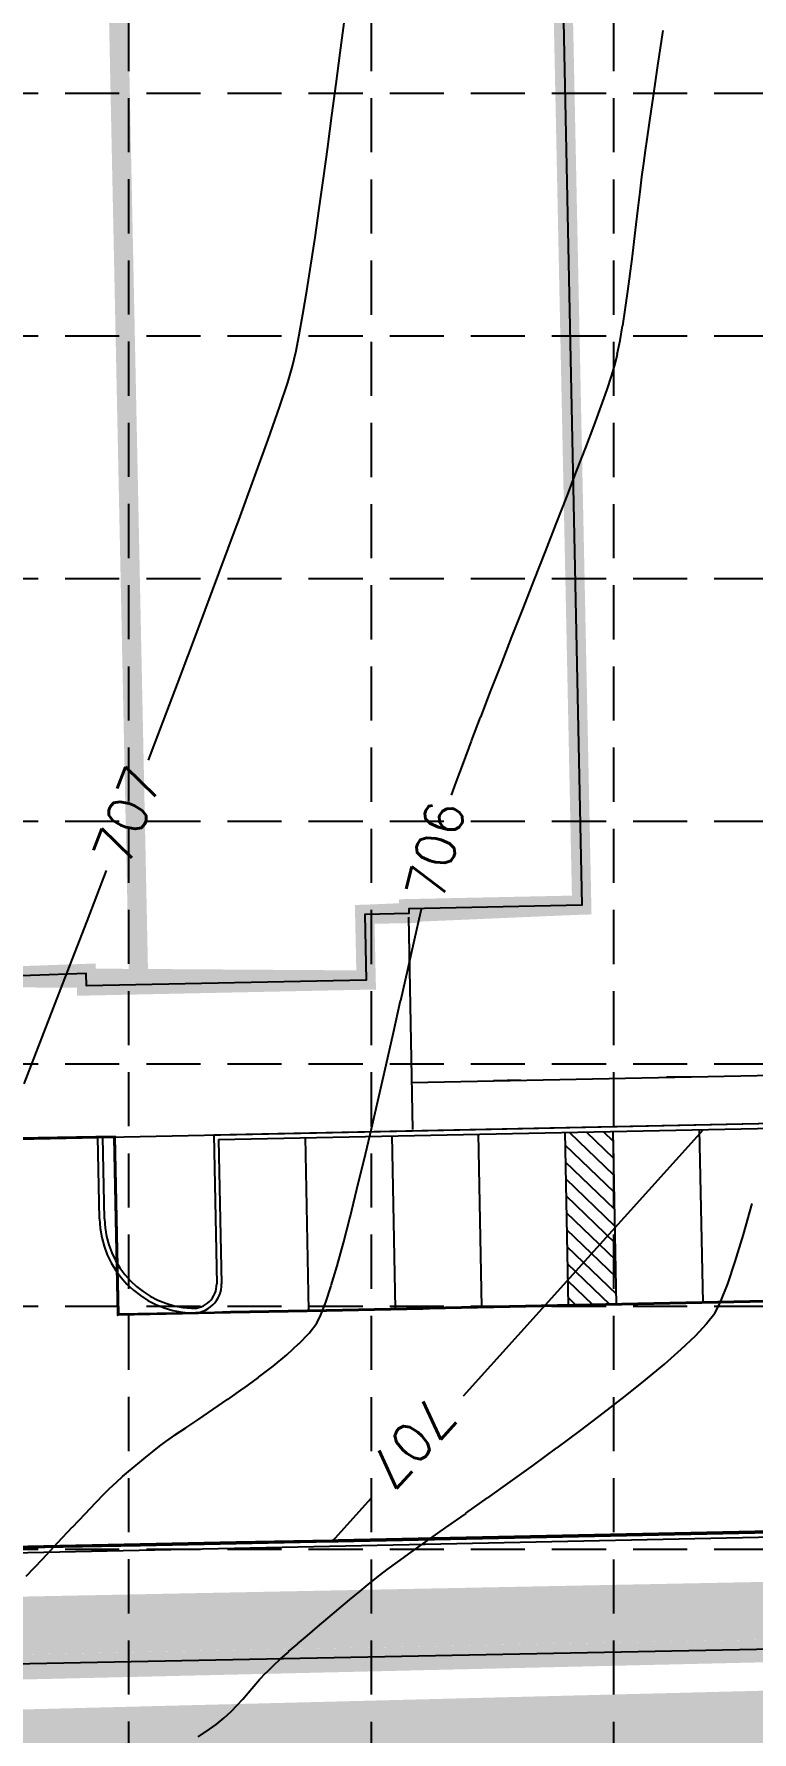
# Model space of a CAD drawing. Extents: x 5513 to 6525, y 3862 to 5479.
# Drawn here: x 6034.4 to 6109.1, y 4475 to 4651.5 of the extents above; entities that cross this region are included whole.
import ezdxf

# ---------------------------------------------------------------- set-up
doc = ezdxf.new("R2010")
doc.units = 0
doc.header["$LTSCALE"] = 50
doc.header["$MEASUREMENT"] = 0
for name, pattern in [('DAREA', [0.45, 0.35, -0.1]), ('DASH', [0.375, 0.25, -0.125]), ('HIDDEN', [0.375, 0.25, -0.125]), ('HIDDEN2', [0.1875, 0.125, -0.0625])]:
    doc.linetypes.add(name, pattern=pattern)
for name, color, linetype in [('C-BLDG-N', 1, 'Continuous'), ('C-DRNA-E', 11, 'DAREA'), ('C-PKNG-BACK-N', 7, 'Continuous'), ('C-PKNG-FACE-N', 4, 'Continuous'), ('C-PKNG-STRP-N', 7, 'Continuous'), ('C-TOPO-MINR-N', 7, 'Continuous'), ('C-WTRC-EDGE', 4, 'HIDDEN2'), ('CONT-MJR', 6, 'Continuous'), ('CONT-MNR', 14, 'Continuous'), ('GRID', 254, 'HIDDEN'), ('l-walk-n', 6, 'Continuous'), ('LIMITS OF DISTURBANCE', 1, 'DASH'), ('SILT FENCE', 200, 'Continuous'), ('v-prop-line', 3, 'Continuous')]:
    doc.layers.add(name, color=color, linetype=linetype)
for name, color, linetype, plot in [('C-TOPO-TINN--SUB-FACE', 6, 'Continuous', False), ('C-TOPO-TINN-CURB', 5, 'Continuous', False), ('C-TOPO-TINN-PVMT', 4, 'Continuous', False), ('C-TOPO-TINN-SUBG', 3, 'Continuous', False)]:
    doc.layers.add(name, color=color, linetype=linetype, plot=plot)
doc.styles.add('L100', font='simplex', dxfattribs={"height": 5})
doc.styles.add('L80', font='simplex', dxfattribs={"height": 4})

msp = doc.modelspace()

# ---------------------------------------------------------------- hatches: boundary and pattern name
at = {"layer": 'C-PKNG-STRP-N'}
h = msp.add_hatch(dxfattribs=at)
h.set_pattern_fill('ANSI31', scale=10, angle=271.1876, style=0)
h.set_pattern_definition([(316.187615, (26.9947, 0.5356), (0.86537397, 0.90201324), [])])
h.paths.add_polyline_path([(6089.94, 4519.34), (6094.94, 4519.44), (6094.58, 4537.39), (6089.58, 4537.29)])

# ---------------------------------------------------------------- linework, layer by layer
at = {"layer": 'C-BLDG-N', "color": 7}
msp.add_lwpolyline([(6137.62, 4757.6), (6137.75, 4751.27), (6151.42, 4751.55), (6152.3, 4708.9), (6138.64, 4708.61), (6138.77, 4702.28), (6088.45, 4701.24), (6091.35, 4560.94), (6073.36, 4560.56), (6073.37, 4560.06), (6068.78, 4559.97), (6068.93, 4553.14), (6039.85, 4552.53), (6039.82, 4553.83), (6028.19, 4553.41)], dxfattribs=at)
at = {"layer": 'C-DRNA-E', "color": 7, "const_width": 2, "flags": 128}
msp.add_lwpolyline([(5728.77, 4476.01), (6423.84, 4489.8), (6414.53, 5124.61), (6036.52, 5117.29), (6006.42, 5046.81), (5930.42, 4919.4)], dxfattribs=at)
at = {"layer": 'C-PKNG-BACK-N', "color": 7}
for p, q in [((6053.08, 4537.06), (6122.07, 4538.49)), ((6041.71, 4528.32), (6041.54, 4536.82)), ((6053.08, 4537.06), (6053.39, 4521.57)), ((5967.63, 4492.27), (6126.03, 4495.56))]:
    msp.add_line(p, q, dxfattribs=at)
for centre, radius, start, end in [((6051.21, 4528.52), 9.5, 181.1876, 267.3719), ((6050.89, 4521.52), 2.5, 267.3719, 1.1366)]:
    msp.add_arc(centre, radius, start, end, dxfattribs=at)
at = {"layer": 'C-PKNG-FACE-N', "color": 7}
for p, q in [((6053.59, 4536.57), (6121.58, 4537.97)), ((6041.21, 4528.31), (6041.04, 4536.81)), ((6053.59, 4536.57), (6053.89, 4521.58)), ((5967.62, 4492.77), (6126.02, 4496.06))]:
    msp.add_line(p, q, dxfattribs=at)
for centre, radius, start, end in [((6051.21, 4528.52), 10, 181.1876, 267.3719), ((6050.89, 4521.52), 3, 267.3719, 1.1366)]:
    msp.add_arc(centre, radius, start, end, dxfattribs=at)
at = {"layer": 'C-PKNG-STRP-N', "color": 7}
for p, q in [((6062.59, 4536.8), (6062.94, 4518.81)), ((6071.59, 4536.98), (6071.94, 4518.99)), ((6080.58, 4537.16), (6080.94, 4519.17)), ((6089.58, 4537.34), (6089.94, 4519.34)), ((6094.58, 4537.44), (6094.94, 4519.44)), ((6103.58, 4537.62), (6103.94, 4519.62)), ((6089.94, 4519.34), (6094.94, 4519.44))]:
    msp.add_line(p, q, dxfattribs=at)
at = {"layer": 'C-TOPO-MINR-N', "color": 7, "elevation": 707}
for points in [[(6079.06, 4509.93), (6104.02, 4537.61)], [(6065.41, 4494.8), (6069.49, 4499.33)]]:
    msp.add_lwpolyline(points, dxfattribs=at)
at = {"layer": 'C-TOPO-TINN--SUB-FACE', "color": 7}
for points in [[(6115.52, 4519.9, 706.89), (6105.52, 4519.69, 707.04), (6095.52, 4519.48, 707.19), (6085.52, 4519.27, 707.34), (6075.53, 4519.07, 707.49), (6074.8, 4519.05, 707.5), (6064.81, 4518.84, 707.62), (6054.81, 4518.64, 707.75), (6053.15, 4518.6, 707.77), (6043.2, 4518.4, 707.87), (6042.99, 4528.39, 708.37), (6042.82, 4536.89, 708.8), (6032.82, 4536.69, 708.8)], [(6116.02, 4495.9, 706.74), (6106.02, 4495.69, 706.89), (6096.02, 4495.49, 707.04), (6086.02, 4495.28, 707.19), (6076.02, 4495.07, 707.34), (6066.03, 4494.86, 707.49), (6065.41, 4494.85, 707.5), (6055.41, 4494.65, 707.6), (6045.41, 4494.45, 707.7), (6035.42, 4494.25, 707.8), (6025.42, 4494.05, 707.9)]]:
    msp.add_polyline3d(points, dxfattribs=at)
at = {"layer": 'C-TOPO-TINN-CURB', "color": 7}
for points in [[(6115.52, 4519.9, 706.89), (6105.52, 4519.69, 707.04), (6095.52, 4519.48, 707.19), (6085.52, 4519.27, 707.34), (6075.53, 4519.07, 707.49), (6074.8, 4519.05, 707.5), (6064.81, 4518.84, 707.62), (6054.81, 4518.64, 707.75), (6053.15, 4518.6, 707.77), (6043.2, 4518.4, 707.87), (6042.99, 4528.39, 708.37), (6042.82, 4536.89, 708.8), (6032.82, 4536.69, 708.8)], [(6116.02, 4495.8, 706.74), (6106.02, 4495.59, 706.89), (6096.02, 4495.39, 707.04), (6086.02, 4495.18, 707.19), (6076.03, 4494.97, 707.34), (6066.03, 4494.76, 707.49), (6065.41, 4494.75, 707.5), (6055.41, 4494.55, 707.6), (6045.42, 4494.35, 707.7), (6035.42, 4494.15, 707.8), (6025.42, 4493.95, 707.9)]]:
    msp.add_polyline3d(points, dxfattribs=at)
at = {"layer": 'C-TOPO-TINN-PVMT', "color": 7}
for points in [[(6115.52, 4519.85, 706.39), (6105.52, 4519.64, 706.54), (6095.52, 4519.43, 706.69), (6085.53, 4519.22, 706.84), (6075.53, 4519.02, 706.99), (6074.81, 4519, 707), (6064.81, 4518.79, 707.12), (6054.81, 4518.59, 707.25), (6053.15, 4518.55, 707.27), (6043.15, 4518.35, 707.37), (6042.95, 4528.34, 707.87), (6042.77, 4536.84, 708.3), (6032.77, 4536.63, 708.3)], [(6116.02, 4495.85, 706.24), (6106.02, 4495.64, 706.39), (6096.02, 4495.44, 706.54), (6086.02, 4495.23, 706.69), (6076.03, 4495.02, 706.84), (6066.03, 4494.81, 706.99), (6065.41, 4494.8, 707), (6055.41, 4494.6, 707.1), (6045.42, 4494.4, 707.2), (6035.42, 4494.2, 707.3), (6025.42, 4494, 707.4)]]:
    msp.add_polyline3d(points, dxfattribs=at)
at = {"layer": 'C-TOPO-TINN-SUBG', "color": 7, "elevation": 708.5}
msp.add_lwpolyline([(6137.62, 4757.6), (6137.75, 4751.27), (6151.42, 4751.55), (6152.3, 4708.9), (6138.64, 4708.61), (6138.77, 4702.28), (6088.45, 4701.24), (6091.35, 4560.94), (6073.36, 4560.56), (6073.37, 4560.06), (6068.78, 4559.97), (6068.93, 4553.14), (6039.85, 4552.53), (6039.82, 4553.83), (6028.19, 4553.41)], dxfattribs=at)
at = {"layer": 'C-TOPO-TINN-SUBG', "color": 7}
for points in [[(6115.52, 4519.8, 705.89), (6105.52, 4519.59, 706.04), (6095.53, 4519.38, 706.19), (6085.53, 4519.17, 706.34), (6075.53, 4518.97, 706.49), (6074.81, 4518.95, 706.5), (6064.81, 4518.74, 706.62), (6054.81, 4518.54, 706.75), (6053.15, 4518.5, 706.77), (6043.15, 4518.3, 706.87), (6043.1, 4518.29, 706.87), (6042.9, 4528.29, 707.37), (6042.72, 4536.79, 707.8), (6032.72, 4536.58, 707.8)], [(6116.01, 4495.95, 705.74), (6106.02, 4495.74, 705.89), (6096.02, 4495.54, 706.04), (6086.02, 4495.33, 706.19), (6076.02, 4495.12, 706.34), (6066.02, 4494.91, 706.49), (6065.41, 4494.9, 706.5), (6055.41, 4494.7, 706.6), (6045.41, 4494.5, 706.7), (6035.42, 4494.3, 706.8), (6025.42, 4494.1, 706.9)]]:
    msp.add_polyline3d(points, dxfattribs=at)
at = {"layer": 'C-WTRC-EDGE', "color": 7, "const_width": 2}
for points in [[(6037.47, 4928.9), (6045.27, 4552.65)], [(6028.19, 4553.41), (6039.82, 4553.83), (6039.85, 4552.53), (6068.93, 4553.14), (6068.78, 4559.97), (6073.37, 4560.06), (6073.36, 4560.56), (6091.35, 4560.94), (6088.45, 4701.24), (6138.77, 4702.28), (6138.64, 4708.61), (6152.3, 4708.9), (6151.42, 4751.55), (6137.75, 4751.27), (6137.62, 4757.6)]]:
    msp.add_lwpolyline(points, dxfattribs=at)
msp.add_lwpolyline([(6151.93, 4738.42), (6211.45, 4739.29), (6215.17, 4485.66), (5959.87, 4479.74), (6008.04, 4559.21), (6026.03, 4559.58), (6028.19, 4553.41), (6068.93, 4553.14), (6068.78, 4559.97), (6091.35, 4560.94), (6088.45, 4701.24), (6138.77, 4702.28), (6138.64, 4708.61), (6152.3, 4708.9)], close=True, dxfattribs=at)
at = {"layer": 'CONT-MJR', "color": 42, "elevation": 705}
for points in [[(6108.17, 4526.7), (6109.07, 4529.91)], [(6103.17, 4516.17), (6104.35, 4517.44)], [(6093.58, 4508.12), (6095.86, 4509.88)], [(6088.78, 4504.52), (6091.21, 4506.32)], [(6083.92, 4500.99), (6086.34, 4502.73)], [(6073.62, 4493.69), (6075.31, 4494.88)], [(6068.3, 4489.61), (6069.36, 4490.48)], [(6069.36, 4490.48), (6070.36, 4491.3)], [(6070.36, 4491.3), (6071.11, 4491.87)], [(6066.09, 4487.79), (6067.21, 4488.71)], [(6064.98, 4486.85), (6066.09, 4487.79)], [(6062.82, 4485.02), (6063.88, 4485.93)], [(6059.28, 4481.9), (6060.02, 4482.58)], [(6057.84, 4480.43), (6058.51, 4481.15)], [(6054.88, 4477.11), (6055.51, 4477.76)]]:
    msp.add_lwpolyline(points, dxfattribs=at)
at = {"layer": 'CONT-MJR', "color": 42, "extrusion": (0.957111, -0.289722, 0), "elevation": 4534.71}
msp.add_lwpolyline([(6099.3, 705), (6102.22, 705)], dxfattribs=at)
at = {"layer": 'CONT-MJR', "color": 42, "extrusion": (0.947724, -0.31909, 0), "elevation": 4344.53}
msp.add_lwpolyline([(6233.72, 705), (6236.19, 705)], dxfattribs=at)
at = {"layer": 'CONT-MJR', "color": 42, "extrusion": (0.92999, -0.367586, 0), "elevation": 4016.95}
msp.add_lwpolyline([(6447.73, 705), (6449.68, 705)], dxfattribs=at)
at = {"layer": 'CONT-MJR', "color": 42, "extrusion": (0.794255, -0.607585, 0), "elevation": 2103.68}
msp.add_lwpolyline([(7296.9, 705), (7298.28, 705)], dxfattribs=at)
at = {"layer": 'CONT-MJR', "color": 42, "extrusion": (0.887479, -0.460848, 0), "elevation": 3335.87}
msp.add_lwpolyline([(6823.66, 705), (6825.03, 705)], dxfattribs=at)
at = {"layer": 'CONT-MJR', "color": 42, "extrusion": (0.690203, -0.723616, 0), "elevation": 944.45}
msp.add_lwpolyline([(7531.38, 705), (7533.43, 705)], dxfattribs=at)
at = {"layer": 'CONT-MJR', "color": 42, "extrusion": (0.640784, -0.767721, 0), "elevation": 443.85}
msp.add_lwpolyline([(7572.52, 705), (7575.07, 705)], dxfattribs=at)
at = {"layer": 'CONT-MJR', "color": 42, "extrusion": (0.661589, -0.749867, 0), "elevation": 651.34}
msp.add_lwpolyline([(7560.05, 705), (7562.37, 705)], dxfattribs=at)
at = {"layer": 'CONT-MJR', "color": 42, "extrusion": (0.625109, -0.780537, 0), "elevation": 290.45}
msp.add_lwpolyline([(7577.21, 705), (7579.95, 705)], dxfattribs=at)
at = {"layer": 'CONT-MJR', "color": 42, "extrusion": (0.603431, -0.797415, 0), "elevation": 82.21}
msp.add_lwpolyline([(7576.48, 705), (7579.45, 705)], dxfattribs=at)
at = {"layer": 'CONT-MJR', "color": 42, "extrusion": (0.589752, -0.807585, 0), "elevation": -46.91}
msp.add_lwpolyline([(7570.73, 705), (7573.75, 705)], dxfattribs=at)
at = {"layer": 'CONT-MJR', "color": 42, "extrusion": (0.581267, -0.813713, 0), "elevation": -126.13}
msp.add_lwpolyline([(7563.95, 705), (7566.84, 705)], dxfattribs=at)
at = {"layer": 'CONT-MJR', "color": 42, "extrusion": (0.578632, -0.815589, 0), "elevation": -150.6}
msp.add_lwpolyline([(7560.74, 705), (7563.5, 705)], dxfattribs=at)
at = {"layer": 'CONT-MJR', "color": 42, "extrusion": (0.57708, -0.816687, 0), "elevation": -164.97}
msp.add_lwpolyline([(7557.87, 705), (7560.44, 705)], dxfattribs=at)
at = {"layer": 'CONT-MJR', "color": 42, "extrusion": (-0.576781, 0.816899, 0), "elevation": 167.74}
msp.add_lwpolyline([(-7555.47, 705), (-7557.81, 705)], dxfattribs=at)
at = {"layer": 'CONT-MJR', "color": 42, "extrusion": (0.590681, -0.806905, 0), "elevation": -38.43}
msp.add_lwpolyline([(7552.08, 705), (7553.44, 705)], dxfattribs=at)
at = {"layer": 'CONT-MJR', "color": 42, "extrusion": (0.582043, -0.813158, 0), "elevation": -118.97}
msp.add_lwpolyline([(7552.6, 705), (7554.34, 705)], dxfattribs=at)
at = {"layer": 'CONT-MJR', "color": 42, "extrusion": (0.636157, -0.77156, 0), "elevation": 396.39}
msp.add_lwpolyline([(7536.74, 705), (7538.16, 705)], dxfattribs=at)
at = {"layer": 'CONT-MJR', "color": 42, "extrusion": (0.644026, -0.765003, 0), "elevation": 473.55}
msp.add_lwpolyline([(7527.94, 705), (7529.38, 705)], dxfattribs=at)
at = {"layer": 'CONT-MJR', "color": 42, "extrusion": (0.652235, -0.758016, 0), "elevation": 554.66}
msp.add_lwpolyline([(7519.67, 705), (7521.01, 705)], dxfattribs=at)
at = {"layer": 'CONT-MJR', "color": 42, "extrusion": (0.665621, -0.74629, 0), "elevation": 688.38}
msp.add_lwpolyline([(7506.23, 705), (7507.37, 705)], dxfattribs=at)
at = {"layer": 'CONT-MJR', "color": 42, "extrusion": (-0.658008, 0.753011, 0), "elevation": -612.1}
msp.add_lwpolyline([(-7513.97, 705), (-7515.22, 705)], dxfattribs=at)
at = {"layer": 'CONT-MJR', "color": 42, "extrusion": (0.699722, -0.714415, 0), "elevation": 1037.88}
msp.add_lwpolyline([(7463.85, 705), (7464.93, 705)], dxfattribs=at)
at = {"layer": 'CONT-MJR', "color": 42, "extrusion": (0.761896, -0.6477, 0), "elevation": 1713.46}
msp.add_lwpolyline([(7335.48, 705), (7336.36, 705)], dxfattribs=at)
at = {"layer": 'CONT-MJR', "color": 42, "extrusion": (0.751268, -0.659997, 0), "elevation": 1593.99}
msp.add_lwpolyline([(7363.24, 705), (7364.16, 705)], dxfattribs=at)
at = {"layer": 'CONT-MJR', "color": 42, "extrusion": (0.744116, -0.668051, 0), "elevation": 1514.63}
msp.add_lwpolyline([(7377.36, 705), (7378.23, 705)], dxfattribs=at)
at = {"layer": 'CONT-MJR', "color": 42, "extrusion": (0.75973, -0.650239, 0), "elevation": 1688.96}
msp.add_lwpolyline([(7340.29, 705), (7341.15, 705)], dxfattribs=at)
at = {"layer": 'CONT-MJR', "color": 42, "extrusion": (0.632434, -0.774615, 0), "elevation": 361.33}
msp.add_lwpolyline([(7519.63, 705), (7520.7, 705)], dxfattribs=at)
at = {"layer": 'CONT-MJR', "color": 42, "extrusion": (-0.677356, 0.735655, 0), "elevation": -807.7}
msp.add_lwpolyline([(-7485.93, 705), (-7486.9, 705)], dxfattribs=at)
at = {"layer": 'CONT-MJR', "color": 42, "extrusion": (0.557785, -0.829985, 0), "elevation": -338.34}
msp.add_lwpolyline([(7518.41, 705), (7519.84, 705)], dxfattribs=at)
at = {"layer": 'CONT-MJR', "color": 42, "extrusion": (0.580457, -0.814291, 0), "elevation": -130.88}
msp.add_lwpolyline([(7526.31, 705), (7527.17, 705)], dxfattribs=at)
at = {"layer": 'CONT-MNR', "color": 42, "extrusion": (0.991776, -0.127983, 0), "elevation": 5421.28}
msp.add_lwpolyline([(5387.64, 707), (5390.81, 707)], dxfattribs=at)
at = {"layer": 'CONT-MNR', "color": 42}
for points, elevation in [([(6099.28, 4648.19), (6099.81, 4651.83)], 706), ([(6065.8, 4646.28), (6066.22, 4649.51)], 707), ([(6098.82, 4645.04), (6099.28, 4648.19)], 706), ([(6065.37, 4643.01), (6065.8, 4646.28)], 707), ([(6064.49, 4636.5), (6064.93, 4639.73)], 707), ([(6064.05, 4633.35), (6064.49, 4636.5)], 707), ([(6097.42, 4635.06), (6097.62, 4636.62)], 706), ([(6063.61, 4630.32), (6064.05, 4633.35)], 707), ([(6097.02, 4631.67), (6097.23, 4633.4)], 706), ([(6096.59, 4628.09), (6096.81, 4629.89)], 706), ([(6096.36, 4626.29), (6096.59, 4628.09)], 706), ([(6061.97, 4620.21), (6062.36, 4622.35)], 707), ([(6095.05, 4618.2), (6095.34, 4619.61)], 706), ([(6061.27, 4616.94), (6061.61, 4618.39)], 707), ([(6060.77, 4615.26), (6061.27, 4616.94)], 707), ([(6093.99, 4614.52), (6094.46, 4615.91)], 706), ([(6059.91, 4612.69), (6060.77, 4615.26)], 707), ([(6093.38, 4612.8), (6093.99, 4614.52)], 706), ([(6090.82, 4606.03), (6091.78, 4608.51)], 706), ([(6089.8, 4603.37), (6090.82, 4606.03)], 706), ([(6088.71, 4600.57), (6089.8, 4603.37)], 706), ([(6087.57, 4597.68), (6088.71, 4600.57)], 706), ([(6082.96, 4585.92), (6084.09, 4588.81)], 706), ([(6081.87, 4583.12), (6082.96, 4585.92)], 706), ([(6047, 4577.84), (6049.31, 4583.94)], 707), ([(6079.89, 4577.99), (6080.84, 4580.47)], 706), ([(6046.3, 4576), (6047, 4577.84)], 707), ([(6078.3, 4573.71), (6079.04, 4575.72)], 706), ([(6077.82, 4572.35), (6078.3, 4573.71)], 706), ([(6039.9, 4559.27), (6041.91, 4564.52)], 707), ([(6037.6, 4553.32), (6039.9, 4559.27)], 707), ([(6072.52, 4551), (6073.25, 4554.23)], 706), ([(6070.24, 4540.99), (6071.01, 4544.34)], 706), ([(6069.47, 4537.68), (6070.24, 4540.99)], 706), ([(6065.9, 4523.45), (6066.56, 4525.84)], 706), ([(6064.73, 4519.66), (6065.29, 4521.37)], 706), ([(6063.79, 4517.49), (6064.23, 4518.35)], 706), ([(6060.69, 4514.2), (6061.94, 4515.35)], 706), ([(6054.55, 4509.56), (6056.15, 4510.69)], 706), ([(6051.52, 4507.5), (6052.99, 4508.49)], 706), ([(6050.17, 4506.61), (6051.52, 4507.5)], 706), ([(6046.02, 4503.55), (6046.7, 4504.1)], 706), ([(6042.24, 4500.3), (6042.95, 4500.95)], 706), ([(6042.95, 4500.95), (6043.6, 4501.53)], 706), ([(6043.6, 4501.53), (6044.21, 4502.05)], 706), ([(6041.68, 4499.74), (6042.24, 4500.3)], 706), ([(6036.88, 4494.68), (6038.37, 4496.27)], 706), ([(6035.26, 4492.96), (6036.88, 4494.68)], 706)]:
    msp.add_lwpolyline(points, dxfattribs=dict(at, elevation=elevation))
at = {"layer": 'CONT-MNR', "color": 42, "extrusion": (0.989551, -0.144184, 0), "elevation": 5365.35}
msp.add_lwpolyline([(5473.26, 706), (5475.86, 706)], dxfattribs=at)
at = {"layer": 'CONT-MNR', "color": 42, "extrusion": (0.991164, -0.132645, 0), "elevation": 5395.9}
msp.add_lwpolyline([(5403.22, 707), (5406.52, 707)], dxfattribs=at)
at = {"layer": 'CONT-MNR', "color": 42, "extrusion": (0.989502, -0.144517, 0), "elevation": 5363.51}
msp.add_lwpolyline([(5473.13, 706), (5475.07, 706)], dxfattribs=at)
at = {"layer": 'CONT-MNR', "color": 42, "extrusion": (0.989312, -0.145815, 0), "elevation": 5356.32}
msp.add_lwpolyline([(5478.95, 706), (5480.16, 706)], dxfattribs=at)
at = {"layer": 'CONT-MNR', "color": 42, "extrusion": (0.990145, -0.140043, 0), "elevation": 5388.18}
msp.add_lwpolyline([(5446.31, 706), (5447.62, 706)], dxfattribs=at)
at = {"layer": 'CONT-MNR', "color": 42, "extrusion": (0.991639, -0.129044, 0), "elevation": 5448.3}
msp.add_lwpolyline([(5384.72, 706), (5386.17, 706)], dxfattribs=at)
at = {"layer": 'CONT-MNR', "color": 42, "extrusion": (0.992916, -0.118816, 0), "elevation": 5503.51}
msp.add_lwpolyline([(5325.03, 706), (5326.7, 706)], dxfattribs=at)
at = {"layer": 'CONT-MNR', "color": 42, "extrusion": (0.992937, -0.11864, 0), "elevation": 5504.45}
msp.add_lwpolyline([(5320.52, 706), (5322.31, 706)], dxfattribs=at)
at = {"layer": 'CONT-MNR', "color": 42, "extrusion": (0.988981, -0.148045, 0), "elevation": 5311.3}
msp.add_lwpolyline([(5474.08, 707), (5476.98, 707)], dxfattribs=at)
at = {"layer": 'CONT-MNR', "color": 42, "extrusion": (0.987918, -0.154976, 0), "elevation": 5272.79}
msp.add_lwpolyline([(5508.48, 707), (5511.18, 707)], dxfattribs=at)
at = {"layer": 'CONT-MNR', "color": 42, "extrusion": (0.991034, -0.133612, 0), "elevation": 5423.57}
msp.add_lwpolyline([(5397.57, 706), (5399.35, 706)], dxfattribs=at)
at = {"layer": 'CONT-MNR', "color": 42, "extrusion": (0.98642, -0.164242, 0), "elevation": 5220.85}
msp.add_lwpolyline([(5555.27, 707), (5557.73, 707)], dxfattribs=at)
at = {"layer": 'CONT-MNR', "color": 42, "extrusion": (0.989673, -0.14334, 0), "elevation": 5370.29}
msp.add_lwpolyline([(5448.84, 706), (5450.58, 706)], dxfattribs=at)
at = {"layer": 'CONT-MNR', "color": 42, "extrusion": (0.987707, -0.15632, 0), "elevation": 5298.3}
msp.add_lwpolyline([(5517.21, 706), (5518.87, 706)], dxfattribs=at)
at = {"layer": 'CONT-MNR', "color": 42, "extrusion": (0.984817, -0.173597, 0), "elevation": 5200.84}
msp.add_lwpolyline([(5607.61, 706), (5609.17, 706)], dxfattribs=at)
at = {"layer": 'CONT-MNR', "color": 42, "extrusion": (0.980581, -0.196116, 0), "elevation": 5038.16}
msp.add_lwpolyline([(5717.48, 707), (5719.34, 707)], dxfattribs=at)
at = {"layer": 'CONT-MNR', "color": 42, "extrusion": (0.97342, -0.229025, 0), "elevation": 4875.37}
msp.add_lwpolyline([(5890.07, 706), (5891.37, 706)], dxfattribs=at)
at = {"layer": 'CONT-MNR', "color": 42, "extrusion": (0.959348, -0.282226, 0), "elevation": 4543.97}
msp.add_lwpolyline([(6148.28, 706), (6149.35, 706)], dxfattribs=at)
at = {"layer": 'CONT-MNR', "color": 42, "extrusion": (0.943364, -0.331761, 0), "elevation": 4186.39}
msp.add_lwpolyline([(6358.31, 707), (6361.88, 707)], dxfattribs=at)
at = {"layer": 'CONT-MNR', "color": 42, "extrusion": (0.938258, -0.345937, 0), "elevation": 4121.42}
msp.add_lwpolyline([(6433.77, 706), (6435.92, 706)], dxfattribs=at)
at = {"layer": 'CONT-MNR', "color": 42, "extrusion": (0.935639, -0.352959, 0), "elevation": 4073.09}
msp.add_lwpolyline([(6462.05, 706), (6464.47, 706)], dxfattribs=at)
at = {"layer": 'CONT-MNR', "color": 42, "extrusion": (0.940588, -0.339551, 0), "elevation": 4133.66}
msp.add_lwpolyline([(6388.39, 707), (6392.72, 707)], dxfattribs=at)
at = {"layer": 'CONT-MNR', "color": 42, "extrusion": (0.938757, -0.344579, 0), "elevation": 4099.42}
msp.add_lwpolyline([(6405.44, 707), (6410.41, 707)], dxfattribs=at)
at = {"layer": 'CONT-MNR', "color": 42, "extrusion": (0.937453, -0.348113, 0), "elevation": 4075.26}
msp.add_lwpolyline([(6415.32, 707), (6420.84, 707)], dxfattribs=at)
at = {"layer": 'CONT-MNR', "color": 42, "extrusion": (0.930772, -0.3656, 0), "elevation": 3985.23}
msp.add_lwpolyline([(6501.83, 706), (6505, 706)], dxfattribs=at)
at = {"layer": 'CONT-MNR', "color": 42, "extrusion": (0.936468, -0.350753, 0), "elevation": 4057.17}
msp.add_lwpolyline([(6420.81, 707), (6426.77, 707)], dxfattribs=at)
at = {"layer": 'CONT-MNR', "color": 42, "extrusion": (0.930682, -0.365828, 0), "elevation": 3983.64}
msp.add_lwpolyline([(6499.62, 706), (6502.81, 706)], dxfattribs=at)
at = {"layer": 'CONT-MNR', "color": 42, "extrusion": (0.930814, -0.365494, 0), "elevation": 3985.97}
msp.add_lwpolyline([(6495.02, 706), (6498.19, 706)], dxfattribs=at)
at = {"layer": 'CONT-MNR', "color": 42, "extrusion": (0.935691, -0.352819, 0), "elevation": 4042.98}
msp.add_lwpolyline([(6423.46, 707), (6429.76, 707)], dxfattribs=at)
at = {"layer": 'CONT-MNR', "color": 42, "extrusion": (0.932732, -0.36057, 0), "elevation": 4020.22}
msp.add_lwpolyline([(6464.92, 706), (6467.77, 706)], dxfattribs=at)
at = {"layer": 'CONT-MNR', "color": 42, "extrusion": (0.935966, -0.35209, 0), "elevation": 4078.71}
msp.add_lwpolyline([(6423.09, 706), (6425.51, 706)], dxfattribs=at)
at = {"layer": 'CONT-MNR', "color": 42, "extrusion": (0.974544, -0.224198, 0), "elevation": 4897.59}
msp.add_lwpolyline([(5803.08, 706), (5806.07, 706)], dxfattribs=at)
at = {"layer": 'CONT-MNR', "color": 42, "extrusion": (0.973726, -0.227721, 0), "elevation": 4876.57}
msp.add_lwpolyline([(5823.74, 706), (5824.17, 706)], dxfattribs=at)
at = {"layer": 'CONT-MNR', "color": 42, "extrusion": (0.975023, -0.222106, 0), "elevation": 4910.04}
msp.add_lwpolyline([(5789.38, 706), (5792.55, 706)], dxfattribs=at)
at = {"layer": 'CONT-MNR', "color": 42, "extrusion": (0.932822, -0.360338, 0), "elevation": 3991.28}
msp.add_lwpolyline([(6416.93, 707), (6423.01, 707)], dxfattribs=at)
at = {"layer": 'CONT-MNR', "color": 42, "extrusion": (0.975253, -0.221092, 0), "elevation": 4916.05}
msp.add_lwpolyline([(5777.57, 706), (5780.97, 706)], dxfattribs=at)
at = {"layer": 'CONT-MNR', "color": 42, "extrusion": (0.932414, -0.361391, 0), "elevation": 3984.03}
msp.add_lwpolyline([(6415.75, 707), (6421.43, 707)], dxfattribs=at)
at = {"layer": 'CONT-MNR', "color": 42, "extrusion": (0.975064, -0.221926, 0), "elevation": 4911.11}
msp.add_lwpolyline([(5778.33, 706), (5781.77, 706)], dxfattribs=at)
at = {"layer": 'CONT-MNR', "color": 42, "extrusion": (0.973194, -0.229986, 0), "elevation": 4863.17}
msp.add_lwpolyline([(5808.64, 706), (5811.94, 706)], dxfattribs=at)
at = {"layer": 'CONT-MNR', "color": 42, "extrusion": (0.971986, -0.23504, 0), "elevation": 4832.92}
msp.add_lwpolyline([(5830.67, 706), (5833.84, 706)], dxfattribs=at)
at = {"layer": 'CONT-MNR', "color": 42, "extrusion": (0.970317, -0.241835, 0), "elevation": 4792.01}
msp.add_lwpolyline([(5861.37, 706), (5864.35, 706)], dxfattribs=at)
at = {"layer": 'CONT-MNR', "color": 42, "extrusion": (0.967977, -0.25104, 0), "elevation": 4736.12}
msp.add_lwpolyline([(5903.86, 706), (5906.62, 706)], dxfattribs=at)
at = {"layer": 'CONT-MNR', "color": 42, "extrusion": (0.959359, -0.28219, 0), "elevation": 4542.9}
msp.add_lwpolyline([(6049.19, 706), (6051.35, 706)], dxfattribs=at)
at = {"layer": 'CONT-MNR', "color": 42, "extrusion": (0.933622, -0.358261, 0), "elevation": 4042.95}
msp.add_lwpolyline([(6391, 706), (6392.41, 706)], dxfattribs=at)
at = {"layer": 'CONT-MNR', "color": 42, "extrusion": (0.793919, -0.608023, 0), "elevation": 2067.42}
msp.add_lwpolyline([(7272.14, 706), (7273.45, 706)], dxfattribs=at)
at = {"layer": 'CONT-MNR', "color": 42, "extrusion": (0.724005, -0.689794, 0), "elevation": 1274.22}
msp.add_lwpolyline([(7450.63, 706), (7452.16, 706)], dxfattribs=at)
at = {"layer": 'CONT-MNR', "color": 42, "extrusion": (0.637593, -0.770373, 0), "elevation": 386.64}
msp.add_lwpolyline([(7545.37, 706), (7547.21, 706)], dxfattribs=at)
at = {"layer": 'CONT-MNR', "color": 42, "extrusion": (0.590386, -0.807121, 0), "elevation": -65.2}
msp.add_lwpolyline([(7551.1, 706), (7553.06, 706)], dxfattribs=at)
at = {"layer": 'CONT-MNR', "color": 42, "extrusion": (0.610607, -0.791934, 0), "elevation": 125.81}
msp.add_lwpolyline([(7552.3, 706), (7554.22, 706)], dxfattribs=at)
at = {"layer": 'CONT-MNR', "color": 42, "extrusion": (0.564516, -0.825422, 0), "elevation": -304.4}
msp.add_lwpolyline([(7541.39, 706), (7543.28, 706)], dxfattribs=at)
at = {"layer": 'CONT-MNR', "color": 42, "extrusion": (0.557458, -0.830205, 0), "elevation": -368.69}
msp.add_lwpolyline([(7533.73, 706), (7535.13, 706)], dxfattribs=at)
at = {"layer": 'CONT-MNR', "color": 42, "extrusion": (0.630034, -0.776568, 0), "elevation": 311.89}
msp.add_lwpolyline([(7533.4, 706), (7534.37, 706)], dxfattribs=at)
at = {"layer": 'CONT-MNR', "color": 42, "extrusion": (0.599439, -0.80042, 0), "elevation": 19.42}
msp.add_lwpolyline([(7540.8, 706), (7541.6, 706)], dxfattribs=at)
at = {"layer": 'CONT-MNR', "color": 42, "extrusion": (-0.568835, 0.822451, 0), "elevation": 264.93}
msp.add_lwpolyline([(-7536.97, 706), (-7538.1, 706)], dxfattribs=at)
at = {"layer": 'CONT-MNR', "color": 42, "extrusion": (0.635574, -0.77204, 0), "elevation": 365.77}
msp.add_lwpolyline([(7528.53, 706), (7529.31, 706)], dxfattribs=at)
at = {"layer": 'CONT-MNR', "color": 42, "extrusion": (0.63028, -0.776368, 0), "elevation": 314.27}
msp.add_lwpolyline([(7531.63, 706), (7532.44, 706)], dxfattribs=at)
at = {"layer": 'CONT-MNR', "color": 42, "extrusion": (0.644238, -0.764825, 0), "elevation": 450.62}
msp.add_lwpolyline([(7523.16, 706), (7523.93, 706)], dxfattribs=at)
at = {"layer": 'CONT-MNR', "color": 42, "extrusion": (0.718316, -0.695717, 0), "elevation": 1209.3}
msp.add_lwpolyline([(7434.3, 706), (7435.54, 706)], dxfattribs=at)
at = {"layer": 'CONT-MNR', "color": 42, "extrusion": (0.726896, -0.686747, 0), "elevation": 1301.47}
msp.add_lwpolyline([(7415.16, 706), (7417.09, 706)], dxfattribs=at)
at = {"layer": 'CONT-MNR', "color": 42, "extrusion": (0.724187, -0.689603, 0), "elevation": 1272.27}
msp.add_lwpolyline([(7422.16, 706), (7423.78, 706)], dxfattribs=at)
at = {"layer": 'CONT-MNR', "color": 42, "extrusion": (0.727841, -0.685746, 0), "elevation": 1311.68}
msp.add_lwpolyline([(7406.35, 706), (7408.82, 706)], dxfattribs=at)
at = {"layer": 'GRID', "color": 253, "linetype": 'HIDDEN', "ltscale": 0.45}
for p, q in [((6044.26, 3989.5), (6044.26, 5452.43)), ((6069.48, 3989.49), (6069.48, 5452.43)), ((6094.7, 3989.49), (6094.7, 5452.43)), ((5539.82, 4645.33), (6498.25, 4645.33)), ((5539.82, 4620.11), (6498.25, 4620.11)), ((5539.82, 4594.89), (6498.25, 4594.89)), ((5539.82, 4569.67), (6498.25, 4569.67)), ((5539.82, 4544.45), (6498.25, 4544.45)), ((5539.82, 4519.23), (6498.25, 4519.23)), ((5539.82, 4494), (6498.25, 4494))]:
    msp.add_line(p, q, dxfattribs=at)
at = {"layer": 'l-walk-n', "color": 7}
for p, q in [((6073.32, 4559.68), (6073.76, 4537.61)), ((6073.66, 4542.48), (6122.27, 4543.49)), ((6084.97, 4542.74), (6082.18, 4542.68)), ((6102.97, 4543.09), (6100.18, 4543.04)), ((6073.76, 4537.48), (6126.32, 4538.57)), ((5972.28, 4535.38), (6073.76, 4537.48))]:
    msp.add_line(p, q, dxfattribs=at)
at = {"layer": 'LIMITS OF DISTURBANCE', "const_width": 6}
msp.add_lwpolyline([(5572.94, 5127.47), (5544.79, 5069.15), (5566.76, 5054.06), (5603.83, 5054.74), (5603.83, 5018.38), (5855.58, 5025.04), (5860.92, 4528.11), (5834.73, 4513.84), (5868.47, 4470.16), (6224.01, 4479.15), (6251.13, 4517.26), (6223.92, 4532.51), (6207.07, 5065.3), (6308.13, 5070.35), (6318.95, 5080.45), (6280.74, 5136.71)], close=True, dxfattribs=at)
at = {"layer": 'SILT FENCE', "const_width": 6}
msp.add_lwpolyline([(6235.51, 4516.83), (6218.73, 4488.25), (6216.07, 4489.68), (5871, 4482.84), (5852.47, 4513.96)], dxfattribs=at)
at = {"layer": 'v-prop-line', "color": 7}
for p, q in [((6423.84, 4489.8), (5564.72, 4472.75)), ((6215.17, 4485.66), (5872.32, 4478.86))]:
    msp.add_line(p, q, dxfattribs=at)

# ---------------------------------------------------------------- texts
at = {"layer": 'C-TOPO-MINR-N', "color": 7, "insert": (6073.71, 4505.06, 707), "char_height": 4, "attachment_point": 5, "rotation": 227.95, "style": 'L100'}
msp.add_mtext('{707}', dxfattribs=at)
at = {"layer": 'CONT-MNR', "color": 42, "char_height": 4, "width": 15.0476, "attachment_point": 1, "style": 'L80'}
for s, insert, rotation in [('\\Fsimplex.shx;\\W1.0000000000;\\T1.0000000000;\\o\\l707', (6040.4, 4566.17, 707), 69.0744), ('\\Fsimplex.shx;\\W1.0000000000;\\T1.0000000000;\\o\\l706', (6072.97, 4562.12, 706), 76.0043)]:
    msp.add_mtext(s, dxfattribs=dict(at, insert=insert, rotation=rotation))

doc.saveas('drawing.dxf')
